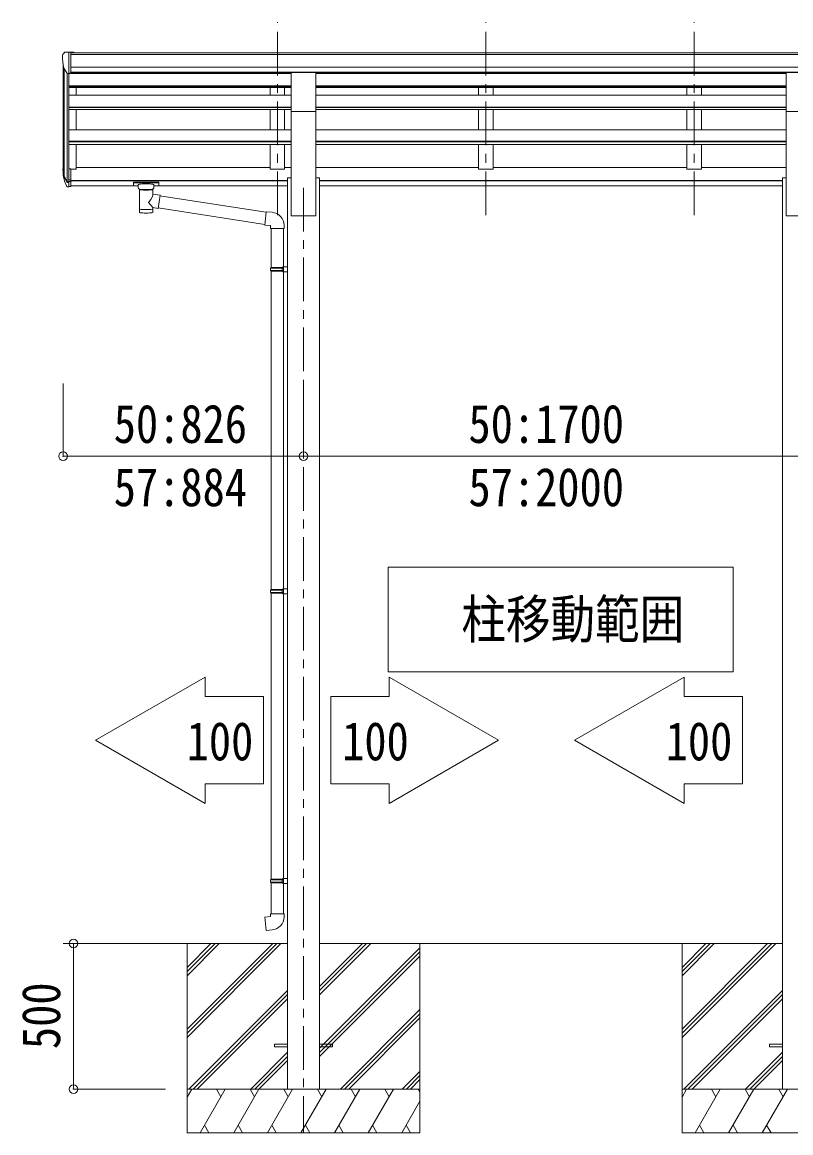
# Model space of a CAD drawing. Units: millimetres at full size, sheet at 1:30; details may follow other scales. Extents: x -8385 to 8479, y -5853 to 5787.
# Drawn here: x 50 to 2690, y -3295 to 519 of the extents above; entities that cross this region are included whole.
import ezdxf
from ezdxf.enums import TextEntityAlignment as Align

# ---------------------------------------------------------------- set-up
doc = ezdxf.new("R2010")
doc.units = ezdxf.units.MM
doc.header["$LTSCALE"] = 30
doc.header["$PDMODE"] = 32
doc.header["$PDSIZE"] = 30
doc.linetypes.add('CHAIN1', pattern=[8, 5, -1, 1, -1])
for name, color, linetype, lineweight in [('0-0_0', 7, 'Continuous', 9), ('0-1_本体', 4, 'Continuous', 9), ('0-2_部品', 7, 'Continuous', 9), ('0-6_OTH_LINE', 7, 'Continuous', 9), ('0-8_PARTS2', 5, 'CHAIN1', 9)]:
    doc.layers.add(name, color=color, linetype=linetype, lineweight=lineweight)
doc.styles.add('ＭＳ ゴシック', font='')
doc.styles.get('ＭＳ ゴシック').set_extended_font_data('MS Gothic')

msp = doc.modelspace()

# ---------------------------------------------------------------- linework, layer by layer
at = {"layer": '0-0_0'}
for p, q in [((190.85, -2645.47), (961.85, -2645.47)), ((616.85, -2939.65), (911.03, -2645.47)), ((616.85, -2953.79), (925.17, -2645.47)), ((616.85, -2967.93), (939.31, -2645.47)), ((616.85, -2755.8), (727.18, -2645.47)), ((616.85, -2741.66), (713.04, -2645.47)), ((616.85, -2727.52), (698.89, -2645.47)), ((1071.85, -2645.47), (2661.85, -2645.47)), ((1071.85, -2821.3), (1247.68, -2645.47)), ((1071.85, -2807.16), (1233.54, -2645.47)), ((1071.85, -2793.02), (1219.39, -2645.47)), ((1071.85, -3005.15), (1416.85, -2660.15)), ((1416.85, -2645.47), (1416.85, -3295.47)), ((2316.85, -2939.65), (2611.03, -2645.47)), ((2316.85, -2953.79), (2625.17, -2645.47)), ((2316.85, -2967.93), (2639.31, -2645.47)), ((2316.85, -2755.8), (2427.18, -2645.47)), ((2316.85, -2741.66), (2413.04, -2645.47)), ((2316.85, -2727.52), (2398.89, -2645.47)), ((1071.85, -3019.29), (1416.85, -2674.29)), ((1071.85, -3033.43), (1416.85, -2688.44)), ((623.16, -3145.47), (961.85, -2806.78)), ((637.3, -3145.47), (961.85, -2820.93)), ((2323.16, -3145.47), (2661.85, -2806.78)), ((2337.3, -3145.47), (2661.85, -2820.93)), ((651.44, -3145.47), (961.85, -2835.07)), ((2351.44, -3145.47), (2661.85, -2835.07)), ((1143.66, -3145.47), (1416.85, -2872.28)), ((1157.8, -3145.47), (1416.85, -2886.43)), ((1171.94, -3145.47), (1416.85, -2900.57)), ((835.29, -3145.47), (961.85, -3018.91)), ((849.43, -3145.47), (961.85, -3033.06)), ((863.57, -3145.47), (961.85, -3047.2)), ((2535.29, -3145.47), (2661.85, -3018.91)), ((2549.43, -3145.47), (2661.85, -3033.06)), ((2563.57, -3145.47), (2661.85, -3047.2)), ((1355.79, -3145.47), (1416.85, -3084.41)), ((1369.93, -3145.47), (1416.85, -3098.56)), ((1384.07, -3145.47), (1416.85, -3112.7)), ((1416.85, -3145.47), (616.85, -3145.47)), ((616.85, -3172.98), (632.73, -3145.47)), ((661.59, -3295.47), (748.2, -3145.47)), ((733.2, -3171.45), (718.19, -3145.47)), ((777.06, -3295.47), (863.67, -3145.47)), ((848.66, -3171.45), (833.66, -3145.47)), ((892.53, -3295.47), (979.14, -3145.47)), ((964.14, -3171.45), (949.13, -3145.47)), ((1008, -3295.47), (1094.61, -3145.47)), ((1079.61, -3171.45), (1064.6, -3145.47)), ((1123.47, -3295.47), (1210.08, -3145.47)), ((1195.08, -3171.45), (1180.08, -3145.47)), ((1238.94, -3295.47), (1325.55, -3145.47)), ((1295.55, -3145.47), (1310.55, -3171.45)), ((1411.02, -3145.47), (1416.85, -3155.57)), ((3116.85, -3145.47), (2316.85, -3145.47)), ((2316.85, -3172.98), (2332.73, -3145.47)), ((2361.59, -3295.47), (2448.2, -3145.47)), ((2433.2, -3171.45), (2418.19, -3145.47)), ((2477.06, -3295.47), (2563.67, -3145.47)), ((2548.66, -3171.45), (2533.66, -3145.47)), ((2592.53, -3295.47), (2679.14, -3145.47)), ((2664.14, -3171.45), (2649.13, -3145.47)), ((1354.41, -3295.47), (1416.85, -3187.33)), ((676.59, -3269.49), (691.59, -3295.47)), ((792.06, -3269.49), (807.06, -3295.47)), ((907.53, -3269.49), (922.53, -3295.47)), ((1023, -3269.49), (1038, -3295.47)), ((1138.47, -3269.49), (1153.47, -3295.47)), ((1253.94, -3269.49), (1268.94, -3295.47)), ((1369.41, -3269.49), (1384.41, -3295.47)), ((2376.59, -3269.49), (2391.59, -3295.47)), ((2492.06, -3269.49), (2507.06, -3295.47)), ((2607.53, -3269.49), (2622.53, -3295.47))]:
    msp.add_line(p, q, dxfattribs=at)
for points in [[(616.85, -2645.47), (616.85, -3295.47), (1416.85, -3295.47)], [(2316.85, -2645.47), (2316.85, -3295.47), (3116.85, -3295.47)]]:
    msp.add_lwpolyline(points, dxfattribs=at)
at = {"layer": '0-1_本体'}
for p, q in [((217.35, 414.2), (5216.35, 414.2)), ((217.35, 408.84), (5216.35, 408.84)), ((190.85, 13.79), (190.85, 378.03)), ((195.13, 359.24), (195.13, -10.47)), ((204.85, 343.88), (204.85, -28.47)), ((210.85, 343.41), (210.85, 15.96)), ((217.35, 365.33), (5216.35, 365.32)), ((217.35, 347.65), (5216.35, 347.65)), ((974.35, 345.28), (217.35, 345.28)), ((901.85, 345.28), (901.85, 342.77)), ((951.85, 345.28), (951.85, 342.77)), ((1059.35, 345.28), (2674.35, 345.28)), ((1617.85, 345.28), (1617.85, 342.77)), ((1667.85, 345.28), (1667.85, 342.77)), ((2333.85, 345.28), (2333.85, 342.77)), ((2383.85, 345.28), (2383.85, 342.77)), ((210.85, 342.77), (974.35, 342.77)), ((1059.35, 342.77), (2674.35, 342.77)), ((210.85, 300.74), (974.35, 300.74)), ((210.85, 299.04), (974.35, 299.04)), ((210.85, 295.45), (974.35, 295.45)), ((210.85, 268.35), (974.35, 268.35)), ((235.85, 268.35), (235.85, 295.45)), ((901.85, 295.45), (901.85, 268.35)), ((951.85, 295.45), (951.85, 268.35)), ((1059.35, 300.74), (2674.35, 300.74)), ((1059.35, 299.04), (2674.35, 299.04)), ((1059.35, 295.45), (2674.35, 295.45)), ((1059.35, 268.35), (2674.35, 268.35)), ((1617.85, 295.45), (1617.85, 268.35)), ((1667.85, 295.45), (1667.85, 268.35)), ((2333.85, 295.45), (2333.85, 268.35)), ((2383.85, 295.45), (2383.85, 268.35)), ((210.85, 227.73), (974.35, 227.73)), ((210.85, 226.04), (974.35, 226.04)), ((210.85, 219.25), (974.35, 219.25)), ((235.85, 149.87), (235.85, 219.25)), ((901.85, 219.25), (901.85, 149.87)), ((951.85, 219.25), (951.85, 149.87)), ((974.35, -145.47), (974.35, 212.53)), ((1059.35, 227.73), (2674.35, 227.73)), ((1059.35, 226.04), (2674.35, 226.04)), ((1059.35, 219.25), (2674.35, 219.25)), ((1059.35, -145.47), (1059.35, 212.53)), ((1617.85, 219.25), (1617.85, 149.87)), ((1667.85, 219.25), (1667.85, 149.87)), ((2333.85, 219.25), (2333.85, 149.87)), ((2383.85, 219.25), (2383.85, 149.87)), ((2674.35, -145.47), (2674.35, 212.53)), ((210.85, 149.87), (974.35, 149.87)), ((1059.35, 149.87), (2674.35, 149.87)), ((210.85, 110.73), (974.35, 110.73)), ((210.85, 109.06), (974.35, 109.06)), ((210.85, 99.42), (974.35, 99.42)), ((235.85, 15.13), (235.85, 99.42)), ((901.85, 99.42), (901.85, 15.13)), ((1059.35, 110.73), (2674.35, 110.73)), ((1059.35, 109.06), (2674.35, 109.06)), ((1059.35, 99.42), (2674.35, 99.42)), ((1617.85, 99.42), (1617.85, 15.13)), ((2333.85, 99.42), (2333.85, 15.13)), ((217.35, 15.13), (235.85, 15.13)), ((235.85, 20.35), (901.85, 20.35)), ((951.85, 20.35), (974.35, 20.35)), ((1059.35, 20.35), (1617.85, 20.35)), ((1667.85, 20.35), (2333.85, 20.35)), ((2383.85, 20.35), (2674.35, 20.35)), ((217.35, -23.95), (961.85, -23.95)), ((217.35, -25.33), (961.85, -25.33)), ((961.85, -15.47), (974.35, -15.47)), ((961.85, -15.47), (961.85, -3145.47)), ((1059.35, -15.47), (1071.85, -15.47)), ((1071.85, -15.47), (1071.85, -3145.47)), ((1071.85, -23.95), (2661.85, -23.95)), ((1071.85, -25.33), (2661.85, -25.33)), ((2661.85, -15.47), (2674.35, -15.47)), ((2661.85, -15.47), (2661.85, -3145.47)), ((217.35, -42.51), (448.85, -42.51)), ((502.85, -42.51), (961.85, -42.51)), ((1071.85, -42.51), (2661.85, -42.51)), ((974.35, -145.47), (1059.35, -145.47)), ((2674.35, -145.47), (2759.35, -145.47))]:
    msp.add_line(p, q, dxfattribs=at)
for points in [[(951.85, 99.42), (951.85, 15.13), (901.85, 15.13)], [(1667.85, 99.42), (1667.85, 15.13), (1617.85, 15.13)], [(2383.85, 99.42), (2383.85, 15.13), (2333.85, 15.13)]]:
    msp.add_lwpolyline(points, dxfattribs=at)
at = {"layer": '0-2_部品'}
for p, q in [((188.85, 407.02), (188.85, 406.39)), ((195.76, 415.82), (191.69, 410.01)), ((198.85, 416.39), (196.51, 416.25)), ((198.85, 416.39), (217.35, 416.39)), ((210.85, 343.41), (210.85, 416.39)), ((217.35, 416.39), (227.35, 416.3)), ((217.35, 344.41), (217.35, 416.39)), ((227.35, 414.2), (227.35, 416.3)), ((203.22, 345.22), (193.95, 361.28)), ((210.85, 343.41), (205.64, 343.72)), ((217.35, 344.41), (210.85, 344.41)), ((974.35, 346.52), (1059.35, 346.52)), ((974.35, 212.37), (974.35, 346.52)), ((1059.35, 212.37), (1059.35, 346.52)), ((2674.35, 346.52), (2759.35, 346.52)), ((2674.35, 212.37), (2674.35, 346.52)), ((974.35, 212.37), (1059.35, 212.37)), ((2674.35, 212.37), (2759.35, 212.37)), ((210.85, 15.96), (210.85, -45.92)), ((217.35, 15.96), (210.85, 15.96)), ((217.35, 15.96), (217.35, -45.1)), ((193.24, -10.08), (203.4, -29.25)), ((204.41, -28), (194.66, -9.58)), ((195.83, -26.93), (203.4, -44.42)), ((210.85, -28.75), (205.71, -28.75)), ((210.85, -30.75), (206, -30.75)), ((217.35, -22.35), (210.85, -22.35)), ((217.35, -27.75), (210.85, -27.75)), ((432.35, -30.81), (432.35, -41.57)), ((432.35, -31.01), (432.35, -32.55)), ((434.35, -30.15), (517.35, -30.15)), ((434.35, -32.33), (517.35, -32.33)), ((519.35, -30.81), (519.35, -41.57)), ((210.85, -45.92), (206, -45.92)), ((217.35, -45.1), (210.85, -45.1)), ((434.35, -42.24), (448.85, -42.24)), ((448.85, -49.05), (448.85, -38.77)), ((452.95, -53.55), (452.93, -133.84)), ((498.75, -71.12), (498.75, -53.53)), ((523.97, -75.03), (498.75, -71.11)), ((502.85, -49.05), (502.85, -38.77)), ((502.85, -42.24), (517.35, -42.24)), ((523.97, -75.03), (516.95, -120.28)), ((887.78, -133.53), (523.66, -77.04)), ((498.76, -133.84), (498.75, -117.21)), ((498.75, -117.46), (516.95, -120.28)), ((884.11, -175.46), (517.22, -118.54)), ((908.77, -133.65), (887.93, -131.83)), ((903.85, -189.4), (949.85, -189.4)), ((905.85, -189.4), (905.85, -323.39)), ((947.85, -189.4), (947.85, -320.83)), ((949.85, -189.4), (949.85, -178.48)), ((903.85, -325.39), (904.85, -323.39)), ((903.85, -325.39), (947.85, -325.39)), ((903.85, -325.39), (903.85, -333.39)), ((903.85, -333.39), (947.85, -333.39)), ((903.85, -333.39), (904.85, -335.39)), ((904.85, -323.39), (947.85, -323.39)), ((904.85, -335.39), (947.85, -335.39)), ((905.85, -335.39), (905.85, -1429.58)), ((943.37, -325.39), (942.94, -323.39)), ((945.85, -320.89), (961.85, -320.42)), ((945.85, -322.89), (945.85, -320.89)), ((945.85, -322.89), (947.85, -322.89)), ((945.85, -337.89), (945.85, -335.89)), ((945.85, -337.89), (961.85, -338.36)), ((947.85, -337.95), (947.85, -1427.02)), ((961.85, -320.42), (961.85, -338.36)), ((903.85, -1431.58), (904.85, -1429.58)), ((903.85, -1431.58), (947.85, -1431.58)), ((903.85, -1431.58), (903.85, -1439.58)), ((903.85, -1439.58), (947.85, -1439.58)), ((903.85, -1439.58), (904.85, -1441.58)), ((904.85, -1429.58), (947.85, -1429.58)), ((904.85, -1441.58), (947.85, -1441.58)), ((905.85, -1441.58), (905.85, -2424.74)), ((943.37, -1431.58), (942.94, -1429.58)), ((945.85, -1427.08), (961.85, -1426.61)), ((945.85, -1429.08), (945.85, -1427.08)), ((945.85, -1429.08), (947.85, -1429.08)), ((945.85, -1444.08), (945.85, -1442.08)), ((945.85, -1444.08), (961.85, -1444.55)), ((947.85, -1444.14), (947.85, -2422.18)), ((961.85, -1426.61), (961.85, -1444.55)), ((903.85, -2426.74), (904.85, -2424.74)), ((903.85, -2426.74), (947.85, -2426.74)), ((903.85, -2426.74), (903.85, -2434.74)), ((903.85, -2434.74), (947.85, -2434.74)), ((903.85, -2434.74), (904.85, -2436.74)), ((904.85, -2424.74), (947.85, -2424.74)), ((904.85, -2436.74), (947.85, -2436.74)), ((905.85, -2436.74), (905.85, -2542.88)), ((943.37, -2426.74), (942.94, -2424.74)), ((945.85, -2422.24), (961.85, -2421.77)), ((945.85, -2424.24), (945.85, -2422.24)), ((945.85, -2424.24), (947.85, -2424.24)), ((945.85, -2439.24), (945.85, -2437.24)), ((945.85, -2439.24), (961.85, -2439.71)), ((947.85, -2439.3), (947.85, -2542.88)), ((961.85, -2421.77), (961.85, -2439.71)), ((903.85, -2542.88), (949.85, -2542.88)), ((903.85, -2552.88), (903.85, -2542.88)), ((949.85, -2542.88), (949.85, -2553.79))]:
    msp.add_line(p, q, dxfattribs=at)
at = {"layer": '0-2_部品', "color": 4}
for p, q in [((916.85, -2990.97), (916.85, -2999.97)), ((961.85, -2990.97), (916.85, -2990.97)), ((961.85, -2999.97), (916.85, -2999.97)), ((1116.85, -2990.97), (1071.85, -2990.97)), ((1116.85, -2999.97), (1071.85, -2999.97)), ((1116.85, -2990.97), (1116.85, -2999.97)), ((2616.85, -2990.97), (2616.85, -2999.97)), ((2661.85, -2990.97), (2616.85, -2990.97)), ((2661.85, -2999.97), (2616.85, -2999.97))]:
    msp.add_line(p, q, dxfattribs=at)
at = {"layer": '0-2_部品'}
for points in [[(432.35, -30.81), (432.38, -30.62), (432.47, -30.48), (432.57, -30.39), (432.67, -30.33), (432.79, -30.28), (433.08, -30.22), (433.57, -30.17), (434.11, -30.15), (434.35, -30.15)], [(517.35, -30.15), (517.7, -30.15), (518.23, -30.18), (518.68, -30.23), (518.98, -30.31), (519.15, -30.41), (519.27, -30.54), (519.34, -30.72), (519.35, -30.81)], [(432.35, -41.57), (432.38, -41.77), (432.47, -41.91), (432.57, -42), (432.67, -42.06), (432.79, -42.11), (433.08, -42.17), (433.57, -42.21), (434.11, -42.24), (434.35, -42.24)], [(448.89, -48.99), (448.86, -49.34), (449.11, -50.3), (449.63, -51.18), (450.43, -52.02), (451.55, -52.82), (452.95, -53.55)], [(498.75, -53.53), (498.98, -53.44), (500.34, -52.71), (501.45, -51.86), (502.21, -50.99), (502.67, -50.09), (502.84, -49.21)], [(517.35, -42.24), (517.7, -42.23), (518.23, -42.21), (518.68, -42.16), (518.98, -42.08), (519.15, -41.98), (519.27, -41.84), (519.34, -41.66), (519.35, -41.57)], [(887.93, -131.83), (883.92, -177.65), (903.85, -179.4), (903.85, -189.4)], [(943.37, -325.39), (943.37, -333.39), (942.94, -335.39)], [(945.85, -335.89), (947.85, -335.89), (947.85, -322.89)], [(943.37, -1431.58), (943.37, -1439.58), (942.94, -1441.58)], [(945.85, -1442.08), (947.85, -1442.08), (947.85, -1429.08)], [(943.37, -2426.74), (943.37, -2434.74), (942.94, -2436.74)], [(945.85, -2437.24), (947.85, -2437.24), (947.85, -2424.24)], [(908.77, -2598.62), (887.93, -2600.45), (883.92, -2554.62), (903.85, -2552.88)]]:
    msp.add_lwpolyline(points, dxfattribs=at)
for centre, radius, start, end in [((191.85, 407.02), 3, 93, 180), ((390.85, 406.39), 202, 180, 192.90261), ((196.58, 415.25), 1, 93.5, 145), ((205.82, 346.72), 3, 210, 266.5), ((279.51, 12.09), 89.07, 174.49576, 194.41188), ((278.79, 16.37), 88.05, 177.22392, 197.21071), ((324.06, 9.14), 133.22, 183.27987, 195.71302), ((206, -27.75), 3, 210, 270), ((205.71, -27.25), 1.5, 210, 270), ((206, -42.92), 3, 210, 270), ((904.85, -178.48), 45, 0, 85), ((904.85, -2553.79), 45, 275, 0)]:
    msp.add_arc(centre, radius, start, end, dxfattribs=at)
for centre, major_axis, ratio, start_param, end_param in [((434.35, -32.55), (2, 0), 0.109601, 1.5707963, 3.1415927), ((475.85, -38.77), (27, 0), 0.122176, 6.2831853, 9.424778), ((517.35, -32.55), (2, 0), 0.109601, 0, 1.5707963), ((475.86, -54), (-22.91, 0.42), 0.072511, 0.0008029, 1.5715993), ((475.86, -55.62), (-22.91, 0.42), 0.072511, 0.0008029, 1.5715993), ((475.83, -54), (22.92, 0.42), 0.07247, 4.71158, 6.2823764), ((475.83, -55.62), (22.92, 0.42), 0.07247, 4.71158, 6.2823764), ((475.85, -97.66), (-22.81, -26.62), 0.234429, 1.6855472, 3.1268519), ((486.85, -49.05), (16, 0), 0.361356, 6.2636979, 6.2831853), ((478.4, -95.01), (20.32, -22.25), 0.045535, 0.0389954, 1.3075346), ((475.85, -133.84), (22.92, 0), 0.101955, 3.1415499, 6.2833984), ((475.85, -121.4), (22.91, 0), 0.122865, 3.1415927, 6.2831853)]:
    msp.add_ellipse(centre, major_axis=major_axis, ratio=ratio, start_param=start_param, end_param=end_param, dxfattribs=at)
at = {"layer": '0-6_OTH_LINE', "color": 6}
for p, q in [((190.85, -971.41), (190.85, -721.41)), ((1016.85, -971.41), (1016.85, -721.41)), ((1016.85, -971.41), (190.85, -971.41)), ((3916.85, -971.41), (1016.85, -971.41)), ((226.48, -2645.47), (542.99, -2645.47)), ((226.48, -3145.47), (226.48, -2645.47)), ((226.48, -3145.47), (542.99, -3145.47))]:
    msp.add_line(p, q, dxfattribs=at)
at = {"layer": '0-6_OTH_LINE'}
for p, q in [((1307.53, -1711.97), (1307.53, -1351.97)), ((1307.53, -1351.97), (2492.48, -1351.97)), ((2492.48, -1351.97), (2492.48, -1711.97)), ((2492.48, -1711.97), (1307.53, -1711.97)), ((678.57, -1729.98), (678.57, -1797.18)), ((1311.07, -1729.98), (1311.07, -1797.18)), ((2323.94, -1729.98), (2323.94, -1797.18)), ((678.57, -2096.78), (878.97, -2096.78)), ((678.57, -2096.78), (678.57, -2163.98)), ((1311.07, -2096.78), (1110.67, -2096.78)), ((1311.07, -2096.78), (1311.07, -2163.98)), ((2323.94, -2096.78), (2524.34, -2096.78)), ((2323.94, -2096.78), (2323.94, -2163.98))]:
    msp.add_line(p, q, dxfattribs=at)
for points in [[(678.57, -2163.98), (302.72, -1946.98), (678.57, -1729.98)], [(1311.07, -2163.98), (1686.93, -1946.98), (1311.07, -1729.98)], [(2323.94, -2163.98), (1948.08, -1946.98), (2323.94, -1729.98)], [(678.57, -1797.18), (878.97, -1797.18), (878.97, -2096.78)], [(1311.07, -1797.18), (1110.67, -1797.18), (1110.67, -2096.78)], [(2323.94, -1797.18), (2524.34, -1797.18), (2524.34, -2096.78)]]:
    msp.add_lwpolyline(points, dxfattribs=at)
at = {"layer": '0-6_OTH_LINE', "color": 6}
for p in [(190.85, -971.41), (1016.85, -971.41), (226.48, -2645.47), (226.48, -3145.47)]:
    msp.add_point(p, dxfattribs=at)
at = {"layer": '0-8_PARTS2'}
for p, q in [((926.85, -143.13), (926.85, 519.4)), ((1642.85, -143.13), (1642.85, 519.4)), ((2358.85, -143.13), (2358.85, 519.4)), ((1016.85, -49.33), (1016.85, -3295.47))]:
    msp.add_line(p, q, dxfattribs=at)

# ---------------------------------------------------------------- texts
at = {"layer": '0-6_OTH_LINE', "style": 'ＭＳ ゴシック', "width": 0.85}
for s, p in [('50:826', (364.84, -965.41)), ('50:1700', (1583.31, -965.41)), ('57:884', (364.84, -1182.79)), ('57:2000', (1583.31, -1182.79)), ('柱移動範囲', (1559.03, -1636.73)), ('100', (615.25, -2055.74)), ('100', (1149.4, -2055.74)), ('100', (2260.61, -2055.74))]:
    msp.add_text(s, height=132, dxfattribs=at).set_placement(p, align=Align.BOTTOM_LEFT)
msp.add_text('500', height=132, rotation=90, dxfattribs=at).set_placement((220.48, -3007.97), align=Align.BOTTOM_LEFT)

doc.saveas('drawing.dxf')
